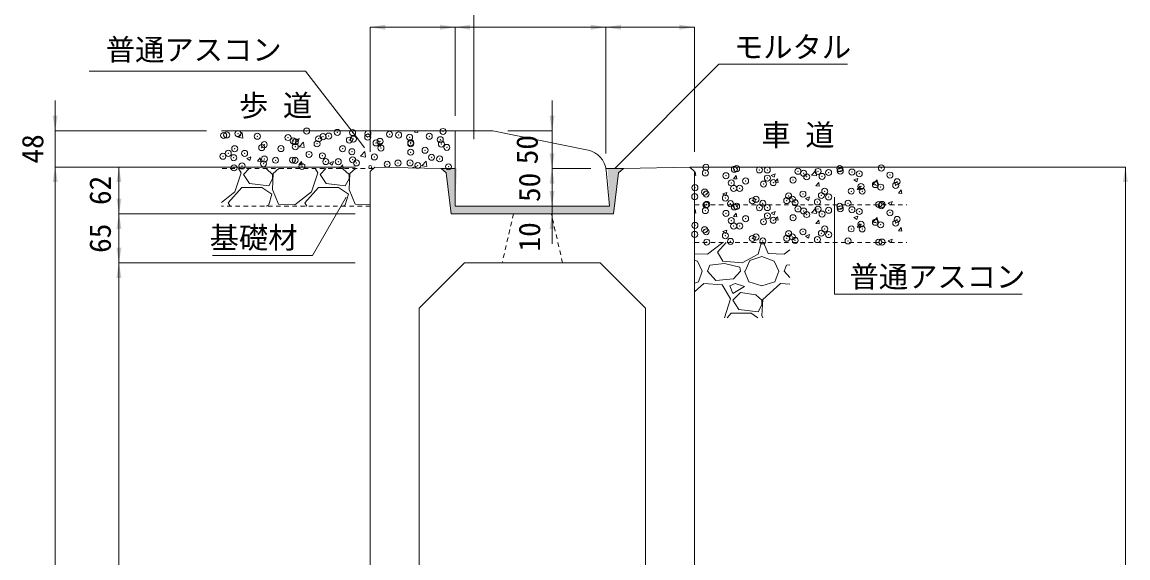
# Model space of a CAD drawing. Units: millimetres at full size; some dimension numbers follow another scale. Extents: x 6872 to 78201, y -34623 to -7860.
# Drawn here: x 13270 to 14736, y -21398 to -20688 of the extents above; entities that cross this region are included whole.
import ezdxf
from ezdxf.enums import TextEntityAlignment as Align

# ---------------------------------------------------------------- set-up
doc = ezdxf.new("R2010")
doc.units = ezdxf.units.MM
doc.header["$LTSCALE"] = 16
doc.header["$PDMODE"] = 32
doc.header["$PDSIZE"] = 8
doc.linetypes.add('USER1', pattern=[0.675, 0.375, -0.3])
for name, color, linetype, lineweight in [('0_2', 7, 'Continuous', 20), ('寸法引出', 7, 'Continuous', 9), ('寸法線', 7, 'Continuous', 9), ('本体', 7, 'USER1', 9), ('補助線', 8, 'Continuous', 13), ('ﾊｯﾁﾝｸﾞ', 7, 'Continuous', 5)]:
    doc.layers.add(name, color=color, linetype=linetype, lineweight=lineweight)
doc.styles.add('ＭＳ ゴシック', font='')
doc.styles.get('ＭＳ ゴシック').set_extended_font_data('MS Gothic')

# ---------------------------------------------------------------- blocks, each defined once
blk = doc.blocks.new('filled_arrow')
at = {"color": 0, "linetype": 'Continuous', "lineweight": -2}
blk.add_solid([(7.5, 1.25), (0, 0), (7.5, -1.25)], dxfattribs=at)

msp = doc.modelspace()

# ---------------------------------------------------------------- hatches: boundary and pattern name
at = {"layer": 'ﾊｯﾁﾝｸﾞ'}
msp.add_hatch(color=8, dxfattribs=at).paths.add_polyline_path([(13843.95, -20931.8), (13846.45, -20881.8), (13825.45, -20881.68), (13832.19, -20887.75), (13838.95, -20941.8), (14053.95, -20941.8), (14060.71, -20887.75), (14067.45, -20881.68), (14046.44, -20881.68), (14048.95, -20931.8)])

# ---------------------------------------------------------------- linework, layer by layer
at = {"layer": '0_2'}
for p, q in [((13534.25, -20831.8), (13843.95, -20831.8)), ((13843.95, -20831.8), (13843.95, -20931.8)), ((13843.95, -20831.8), (13893.95, -20831.8)), ((13893.95, -20831.8), (14020.26, -20857.4)), ((13737.45, -20879.92), (13731.45, -20885.8)), ((13737.45, -20879.92), (13825.45, -20881.68)), ((14155.45, -20879.92), (14067.45, -20881.68)), ((14155.45, -20879.92), (14162.41, -20879.8)), ((14155.45, -20879.92), (14161.45, -20885.8)), ((14162.41, -20879.8), (14442.86, -20879.8)), ((13731.45, -20885.8), (13731.45, -21971.8)), ((13825.45, -20881.68), (13843.95, -20881.68)), ((13832.19, -20887.75), (13825.45, -20881.68)), ((13832.19, -20887.75), (13838.95, -20941.8)), ((14067.45, -20881.68), (14043.88, -20881.8)), ((14044.15, -20883.82), (14048.95, -20931.8)), ((14060.71, -20887.75), (14053.95, -20941.8)), ((14060.71, -20887.75), (14067.45, -20881.68)), ((14161.45, -20885.8), (14161.45, -21971.8)), ((13843.95, -20931.8), (14048.95, -20931.8)), ((14053.95, -20941.8), (13838.95, -20941.8)), ((13796.45, -21066.8), (13856.45, -21006.8)), ((14036.45, -21006.8), (13856.45, -21006.8)), ((14036.45, -21006.8), (14096.45, -21066.8)), ((13796.45, -21066.8), (13796.45, -21836.27)), ((14096.45, -21836.27), (14096.45, -21066.8))]:
    msp.add_line(p, q, dxfattribs=at)
at = {"layer": '0_2', "lineweight": 9}
for p, q in [((14181.45, -20879.8), (14732.84, -20879.8)), ((14732.84, -20879.8), (14732.84, -21981.8))]:
    msp.add_line(p, q, dxfattribs=at)
at = {"layer": '0_2', "linetype": 'USER1'}
for p, q in [((13735.53, -20881.8), (13534.25, -20881.8)), ((13731.45, -20931.8), (13534.25, -20931.8)), ((14161.45, -20929.8), (14442.86, -20929.8)), ((14161.45, -20979.8), (14442.86, -20979.8))]:
    msp.add_line(p, q, dxfattribs=at)
at = {"layer": '0_2'}
msp.add_arc((14014.3, -20886.81), 30, 5.71059, 78.54125, dxfattribs=at)
at = {"layer": '寸法引出'}
for p, q in [((13731.45, -20694.48), (13843.95, -20694.48)), ((13731.45, -20859.8), (13731.45, -20694.48)), ((13843.95, -20694.48), (14043.88, -20694.48)), ((13843.95, -20811.8), (13843.95, -20694.48)), ((13843.95, -20811.8), (13843.95, -20694.48)), ((14043.88, -20694.48), (14161.45, -20694.48)), ((14043.88, -20861.8), (14043.88, -20694.48)), ((14043.88, -20861.8), (14043.88, -20694.48)), ((14161.45, -20859.8), (14161.45, -20694.48)), ((13972.56, -20791.8), (13972.56, -20921.8)), ((13913.95, -20831.8), (13972.56, -20831.8)), ((13972.56, -20841.8), (13972.56, -20951.8)), ((13313.72, -20879.8), (13313.72, -21981.8)), ((13711.45, -20879.8), (13313.72, -20879.8)), ((13398.27, -20879.8), (13398.27, -20941.8)), ((13711.45, -20879.8), (13398.27, -20879.8)), ((14023.88, -20881.8), (13972.56, -20881.8)), ((14023.88, -20881.8), (13972.56, -20881.8)), ((13972.56, -20891.8), (13972.56, -20981.8)), ((14028.95, -20931.8), (13972.56, -20931.8)), ((14028.95, -20931.8), (13972.56, -20931.8)), ((13398.27, -20941.8), (13398.27, -21006.8)), ((13711.45, -20941.8), (13398.27, -20941.8)), ((13711.45, -20941.8), (13398.27, -20941.8)), ((14028.95, -20941.8), (13972.56, -20941.8)), ((13398.27, -21006.8), (13398.27, -21906.8)), ((13711.45, -21006.8), (13398.27, -21006.8)), ((13711.45, -21006.8), (13398.27, -21006.8))]:
    msp.add_line(p, q, dxfattribs=at)
msp.add_lwpolyline([(13724.07, -20854.49), (13714.93, -20842.6), (13645.8, -20752.7), (13358.53, -20752.7)], dxfattribs=at)
at = {"layer": '寸法線'}
for p, q in [((13313.72, -20919.8), (13313.72, -20791.8)), ((13514.25, -20831.8), (13313.72, -20831.8)), ((13711.45, -20879.8), (13313.72, -20879.8))]:
    msp.add_line(p, q, dxfattribs=at)
for points in [[(13868.69, -20843.02), (13868.69, -20614.59), (14479.86, -20614.59)], [(14055.67, -20881.74), (14193.81, -20743.6), (14364.42, -20743.6)], [(13699.6, -20919.8), (13655.06, -20996.95), (13522.37, -20996.95)], [(14347.03, -20919.88), (14347.03, -21048.65), (14596.07, -21048.65)]]:
    msp.add_lwpolyline(points, dxfattribs=at)
at = {"layer": '本体'}
for p, q in [((13921.45, -20941.8), (13906.45, -21006.8)), ((13986.45, -21006.8), (13971.45, -20941.8))]:
    msp.add_line(p, q, dxfattribs=at)
at = {"layer": '補助線'}
msp.add_circle((13731.45, -20879.8), 2, dxfattribs=at)
at = {"layer": 'ﾊｯﾁﾝｸﾞ'}
for p, q in [((13555.71, -20840.34), (13561.65, -20834.15)), ((13562.47, -20841.39), (13561.63, -20834.15)), ((13790.01, -20833.76), (13791.65, -20831.8)), ((13790.01, -20833.76), (13794.56, -20834.16)), ((13794.47, -20834.17), (13794.03, -20831.8)), ((13555.7, -20840.3), (13562.48, -20841.36)), ((13631.92, -20844), (13637.26, -20841.95)), ((13631.92, -20844.01), (13635.71, -20846.57)), ((13635.71, -20846.57), (13637.25, -20841.96)), ((13637.04, -20852.95), (13642.97, -20846.76)), ((13643.79, -20854), (13642.95, -20846.77)), ((13741.43, -20850.1), (13746.77, -20848.05)), ((13741.43, -20850.11), (13745.22, -20852.67)), ((13745.21, -20852.67), (13746.76, -20848.07)), ((13637.02, -20852.92), (13643.8, -20853.97)), ((13718.35, -20865.53), (13725.12, -20866.58)), ((13718.36, -20865.56), (13724.3, -20859.38)), ((13725.12, -20866.62), (13724.28, -20859.38)), ((13567.89, -20868.59), (13571.68, -20871.15)), ((13567.9, -20868.57), (13573.23, -20866.52)), ((13571.68, -20871.15), (13573.23, -20866.54)), ((13581.96, -20871.95), (13585.63, -20867.57)), ((13581.96, -20871.95), (13586.51, -20872.35)), ((13586.42, -20872.36), (13585.54, -20867.59)), ((13636.61, -20876.73), (13640.29, -20872.35)), ((13636.61, -20876.73), (13641.17, -20877.13)), ((13641.08, -20877.14), (13640.2, -20872.37)), ((13677.4, -20874.69), (13681.19, -20877.25)), ((13677.41, -20874.67), (13682.74, -20872.63)), ((13681.19, -20877.25), (13682.73, -20872.64)), ((13691.27, -20881.51), (13694.94, -20877.13)), ((13695.71, -20881.8), (13694.85, -20877.15)), ((13786.91, -20880.79), (13787.09, -20880.91)), ((13786.92, -20880.78), (13792.25, -20878.73)), ((13791.49, -20881), (13792.24, -20878.75)), ((13799.67, -20878.14), (13806.45, -20879.19)), ((13799.69, -20878.17), (13805.62, -20871.99)), ((13806.44, -20879.23), (13805.6, -20871.99)), ((13552.09, -20912.88), (13560.22, -20887.48)), ((13560.22, -20887.48), (13556.75, -20881.8)), ((13570.99, -20881.8), (13563.27, -20889.52)), ((13563.27, -20889.52), (13571.4, -20901.71)), ((13593.75, -20882.4), (13589.72, -20881.8)), ((13601.88, -20889.52), (13593.75, -20882.4)), ((13602.89, -20888.5), (13601.88, -20909.84)), ((13601.88, -20895.61), (13601.88, -20889.52)), ((13610.23, -20881.8), (13602.89, -20888.5)), ((13653.69, -20912.88), (13661.82, -20887.48)), ((13661.82, -20887.48), (13658.35, -20881.8)), ((13672.59, -20881.8), (13664.87, -20889.52)), ((13664.87, -20889.52), (13673, -20901.71)), ((13691.27, -20881.51), (13694.57, -20881.8)), ((13695.35, -20882.4), (13691.32, -20881.8)), ((13703.48, -20889.52), (13695.35, -20882.4)), ((13704.49, -20888.5), (13703.48, -20909.84)), ((13703.48, -20895.61), (13703.48, -20889.52)), ((13711.83, -20881.8), (13704.49, -20888.5)), ((14161.45, -20886.99), (14162.17, -20886.13)), ((14161.45, -20890.77), (14163.06, -20890.91)), ((14163.05, -20890.91), (14162.17, -20886.13)), ((14213.16, -20895.29), (14216.83, -20890.91)), ((14213.16, -20895.29), (14217.71, -20895.69)), ((14217.7, -20895.69), (14216.82, -20890.91)), ((14263.23, -20890.87), (14268.56, -20888.83)), ((14263.23, -20890.88), (14267.02, -20893.43)), ((14267.02, -20893.43), (14268.56, -20888.83)), ((14316.47, -20890.46), (14322.4, -20884.28)), ((14316.47, -20890.46), (14323.24, -20891.51)), ((14323.24, -20891.51), (14322.4, -20884.28)), ((14372.74, -20896.98), (14378.07, -20894.93)), ((14376.53, -20899.54), (14378.07, -20894.93)), ((13542.95, -20927.11), (13561.24, -20906.79)), ((13561.24, -20906.79), (13587.65, -20906.79)), ((13571.4, -20901.71), (13596.8, -20904.76)), ((13587.65, -20906.79), (13600.86, -20915.93)), ((13596.8, -20904.76), (13601.88, -20895.61)), ((13601.88, -20909.84), (13610.01, -20929.14)), ((13644.55, -20927.11), (13662.84, -20906.79)), ((13662.84, -20906.79), (13689.25, -20906.79)), ((13673, -20901.71), (13698.4, -20904.76)), ((13689.25, -20906.79), (13702.46, -20915.93)), ((13698.4, -20904.76), (13703.48, -20895.61)), ((13703.48, -20909.84), (13711.61, -20929.14)), ((14267.81, -20900.07), (14271.49, -20895.69)), ((14267.81, -20900.07), (14272.37, -20900.47)), ((14272.36, -20900.47), (14271.48, -20895.7)), ((14322.47, -20904.85), (14326.14, -20900.48)), ((14322.47, -20904.85), (14327.02, -20905.25)), ((14327.01, -20905.25), (14326.13, -20900.48)), ((14372.74, -20896.98), (14376.53, -20899.54)), ((14377.12, -20909.63), (14380.8, -20905.26)), ((14377.12, -20909.64), (14381.68, -20910.03)), ((14381.67, -20910.03), (14380.79, -20905.26)), ((14397.79, -20903.08), (14403.73, -20896.89)), ((14397.79, -20903.07), (14404.57, -20904.12)), ((14404.57, -20904.13), (14403.73, -20896.89)), ((14431.78, -20914.42), (14435.45, -20910.04)), ((14436.32, -20914.82), (14435.44, -20910.04)), ((13534.25, -20926.67), (13552.09, -20912.88)), ((13600.86, -20915.93), (13596.8, -20930.16)), ((13631.34, -20930.16), (13653.69, -20912.88)), ((13702.46, -20915.93), (13698.4, -20930.16)), ((14199.2, -20915.45), (14204.54, -20913.4)), ((14199.2, -20915.45), (14202.99, -20918.01)), ((14202.99, -20918.01), (14204.54, -20913.41)), ((14308.71, -20921.55), (14314.05, -20919.51)), ((14308.71, -20921.56), (14312.5, -20924.11)), ((14312.5, -20924.11), (14314.05, -20919.51)), ((14431.78, -20914.42), (14436.33, -20914.82)), ((13545.69, -20931.8), (13542.95, -20927.11)), ((13596.8, -20930.16), (13593.66, -20931.8)), ((13610.01, -20929.14), (13631.34, -20930.16)), ((13647.29, -20931.8), (13644.55, -20927.11)), ((13698.4, -20930.16), (13695.26, -20931.8)), ((13711.61, -20929.14), (13731.45, -20930.09)), ((14161.45, -20936.99), (14162.17, -20936.13)), ((14163.05, -20940.91), (14162.17, -20936.13)), ((14263.23, -20940.87), (14268.56, -20938.83)), ((14267.02, -20943.43), (14268.56, -20938.83)), ((14316.47, -20940.46), (14322.4, -20934.28)), ((14323.24, -20941.51), (14322.4, -20934.28)), ((14418.22, -20927.66), (14423.56, -20925.61)), ((14418.22, -20927.66), (14421.39, -20929.8)), ((14422.15, -20929.8), (14423.55, -20925.61)), ((14161.45, -20940.77), (14163.06, -20940.91)), ((14213.16, -20945.29), (14216.83, -20940.91)), ((14213.16, -20945.29), (14217.71, -20945.69)), ((14217.7, -20945.69), (14216.82, -20940.91)), ((14263.23, -20940.88), (14267.02, -20943.43)), ((14267.81, -20950.07), (14271.49, -20945.69)), ((14267.81, -20950.07), (14272.37, -20950.47)), ((14272.36, -20950.47), (14271.48, -20945.69)), ((14316.47, -20940.46), (14323.24, -20941.51)), ((14322.47, -20954.85), (14326.14, -20950.47)), ((14327.01, -20955.25), (14326.13, -20950.48)), ((14372.74, -20946.98), (14378.07, -20944.93)), ((14372.74, -20946.98), (14376.53, -20949.54)), ((14376.53, -20949.54), (14378.07, -20944.93)), ((14397.79, -20953.07), (14403.73, -20946.89)), ((14397.79, -20953.07), (14404.57, -20954.12)), ((14404.57, -20954.13), (14403.73, -20946.89)), ((14199.2, -20965.45), (14204.54, -20963.4)), ((14199.2, -20965.45), (14202.99, -20968.01)), ((14202.99, -20968.01), (14204.54, -20963.41)), ((14322.47, -20954.85), (14327.02, -20955.25)), ((14377.12, -20959.63), (14380.8, -20955.26)), ((14377.12, -20959.63), (14381.68, -20960.03)), ((14381.67, -20960.03), (14380.79, -20955.26)), ((14431.78, -20964.42), (14435.45, -20960.04)), ((14431.78, -20964.42), (14436.33, -20964.81)), ((14436.32, -20964.82), (14435.44, -20960.04)), ((14178.79, -20995.57), (14199.2, -20979.8)), ((14192, -20992.52), (14203.45, -20979.8)), ((14249.91, -20981.34), (14245.85, -20995.57)), ((14247.69, -20979.8), (14249.91, -20981.34)), ((14252.85, -20979.8), (14259.06, -20994.55)), ((14308.71, -20971.55), (14314.05, -20969.51)), ((14308.71, -20971.56), (14312.5, -20974.11)), ((14312.5, -20974.11), (14314.05, -20969.51)), ((14418.22, -20977.66), (14423.56, -20975.61)), ((14418.22, -20977.66), (14421.39, -20979.8)), ((14422.15, -20979.8), (14423.55, -20975.61)), ((14161.45, -20994.74), (14178.79, -20995.57)), ((14199.11, -21004.71), (14192, -20992.52)), ((14245.85, -20995.57), (14224.51, -21006.74)), ((14259.06, -20994.55), (14280.39, -20995.57)), ((14280.39, -20995.57), (14287.9, -20989.77)), ((14161.45, -21003.16), (14165.59, -21004.71)), ((14165.59, -21004.71), (14171.68, -21017.92)), ((14178.79, -21017.92), (14181.84, -21009.79)), ((14201.15, -21007.76), (14181.84, -21009.79)), ((14224.51, -21006.74), (14199.11, -21004.71)), ((14221.47, -21012.84), (14201.15, -21007.76)), ((14228.58, -21017.92), (14234.67, -21003.69)), ((14234.67, -21003.69), (14250.93, -20998.61)), ((14250.93, -20998.61), (14267.19, -21004.71)), ((14267.19, -21004.71), (14273.28, -21017.92)), ((14280.39, -21017.92), (14283.44, -21009.79)), ((14287.9, -21009.32), (14283.44, -21009.79)), ((14166.6, -21032.14), (14171.68, -21017.92)), ((14189.97, -21030.11), (14178.79, -21017.92)), ((14222.48, -21017.92), (14213.34, -21028.08)), ((14222.48, -21017.92), (14221.47, -21012.84)), ((14227.56, -21017.92), (14233.66, -21032.14)), ((14268.2, -21032.14), (14273.28, -21017.92)), ((14287.9, -21026.11), (14280.39, -21017.92)), ((14161.45, -21033.66), (14166.6, -21032.14)), ((14173.71, -21034.17), (14161.45, -21045.37)), ((14198.1, -21036.21), (14173.71, -21034.17)), ((14213.34, -21028.08), (14189.97, -21030.11)), ((14209.27, -21054.49), (14198.1, -21036.21)), ((14215.37, -21034.17), (14208.26, -21037.22)), ((14208.26, -21037.22), (14212.32, -21047.38)), ((14212.32, -21047.38), (14227.56, -21038.24)), ((14227.56, -21038.24), (14215.37, -21034.17)), ((14233.66, -21032.14), (14250.93, -21037.22)), ((14250.93, -21037.22), (14268.2, -21032.14)), ((14275.31, -21034.17), (14251.95, -21055.51)), ((14287.9, -21035.22), (14275.31, -21034.17)), ((14201.17, -21079.81), (14209.27, -21054.49)), ((14222.48, -21046.37), (14212.32, -21056.53)), ((14212.32, -21056.53), (14220.45, -21068.72)), ((14242.8, -21049.41), (14222.48, -21046.37)), ((14250.93, -21056.53), (14242.8, -21049.41)), ((14251.95, -21055.51), (14250.93, -21076.85)), ((14250.93, -21062.62), (14250.93, -21056.53)), ((14220.45, -21068.72), (14245.85, -21071.77)), ((14245.85, -21071.77), (14250.93, -21062.62)), ((14204.88, -21079.81), (14210.29, -21073.8)), ((14210.29, -21073.8), (14236.71, -21073.8)), ((14236.71, -21073.8), (14245.39, -21079.81)), ((14250.93, -21076.85), (14252.18, -21079.81))]:
    msp.add_line(p, q, dxfattribs=at)
for p in [(13537.03, -20837.98), (13541.07, -20837.28), (13556.1, -20835.46), (13581.75, -20839), (13622.42, -20840.72), (13647.04, -20832.2), (13668.92, -20839.59), (13676.48, -20838.81), (13687.71, -20833.92), (13708.05, -20834.23), (13728.17, -20840.23), (13728.39, -20835.64), (13757.03, -20836.43), (13769.07, -20837.36), (13783.62, -20840.29), (13809.74, -20839.08), (13828.06, -20832.66), (13587.6, -20854.07), (13590.86, -20850.18), (13613.04, -20855.38), (13629.35, -20845.31), (13632.04, -20846.44), (13632.11, -20852.87), (13660.97, -20849.07), (13663.1, -20842.44), (13703.78, -20844.16), (13709.1, -20842.74), (13739.18, -20847.91), (13744.46, -20845.87), (13745.61, -20854.72), (13785.13, -20847.59), (13785.19, -20849), (13824.31, -20843.64), (13825.81, -20849.31), (13833.05, -20853.83), (13536.06, -20865.52), (13543.17, -20861.69), (13550.52, -20867.5), (13551.73, -20855.55), (13564.91, -20861.72), (13591.2, -20869.22), (13650.3, -20863.17), (13668, -20864.96), (13694.74, -20855.54), (13707.12, -20859.59), (13736.99, -20866.48), (13785.11, -20860.14), (13804.19, -20857.63), (13812.72, -20866.95), (13823.39, -20869), (13550.81, -20880.92), (13561.42, -20878.42), (13589.93, -20875.55), (13605.86, -20870.8), (13628.42, -20870.67), (13631.88, -20870.94), (13640.93, -20879.13), (13672.55, -20872.65), (13689.05, -20872.79), (13708.13, -20870.28), (13713.23, -20874.37), (13753.91, -20876.09), (13768.28, -20874.58), (13784.26, -20874.37), (13794.58, -20877.81), (13835.26, -20879.53), (14176.57, -20880.25), (14214.36, -20882.79), (14217.25, -20881.96), (14247.6, -20883.73), (14257.92, -20883.68), (14354.18, -20881.9), (14409.33, -20881.12), (14175.87, -20887.66), (14203.16, -20891.35), (14229.26, -20898.34), (14258.12, -20894.54), (14292.13, -20897.07), (14298.6, -20885.4), (14306.24, -20888.21), (14310.3, -20892.83), (14325.32, -20885.7), (14330.62, -20892.2), (14339.28, -20887.12), (14354.74, -20885.2), (14370.2, -20886.48), (14379.96, -20888.84), (14420.63, -20890.56), (14430.19, -20899.3), (14162.06, -20907.19), (14174.94, -20913.03), (14210.18, -20900.85), (14213.43, -20908.15), (14221.42, -20908.09), (14253.01, -20902.44), (14265.86, -20900.46), (14334.13, -20911.95), (14369.27, -20911.85), (14382.25, -20905.62), (14383.84, -20911.87), (14401.33, -20903.1), (14408.4, -20906.48), (14428.28, -20904.24), (14161.73, -20919.18), (14176.98, -20915.71), (14202.41, -20920.9), (14209.21, -20928.4), (14238.07, -20924.6), (14243.09, -20922.62), (14252.08, -20927.81), (14283.76, -20924.34), (14286.2, -20918.26), (14291.21, -20922.44), (14294.96, -20927.12), (14305.27, -20915.75), (14324.44, -20926.06), (14329.7, -20917.56), (14339.4, -20919.5), (14365.12, -20927.78), (14175.87, -20937.66), (14176.57, -20930.25), (14177.8, -20929.42), (14203.16, -20941.35), (14214.36, -20932.79), (14217.25, -20931.96), (14247.6, -20933.73), (14257.92, -20933.68), (14298.6, -20935.4), (14306.24, -20938.21), (14310.3, -20942.83), (14325.32, -20935.7), (14330.62, -20942.2), (14339.28, -20937.12), (14354.18, -20931.9), (14354.74, -20935.2), (14370.2, -20936.48), (14379.96, -20938.84), (14405.79, -20929.5), (14409.33, -20931.12), (14410.14, -20929.36), (14420.63, -20940.56), (14162.06, -20957.19), (14210.18, -20950.85), (14221.42, -20958.09), (14229.26, -20948.34), (14253.01, -20952.44), (14258.12, -20944.54), (14265.86, -20950.46), (14292.13, -20947.07), (14382.25, -20955.62), (14401.33, -20953.1), (14408.4, -20956.48), (14428.28, -20954.24), (14430.19, -20949.3), (14161.73, -20969.18), (14174.94, -20963.03), (14176.98, -20965.71), (14202.41, -20970.9), (14213.43, -20958.15), (14243.09, -20972.62), (14286.2, -20968.26), (14291.21, -20972.44), (14305.27, -20965.75), (14329.7, -20967.56), (14334.13, -20961.95), (14339.4, -20969.5), (14369.27, -20961.85), (14383.84, -20961.87), (14177.8, -20979.42), (14209.21, -20978.4), (14238.07, -20974.6), (14252.08, -20977.81), (14283.76, -20974.34), (14294.96, -20977.12), (14324.44, -20976.06), (14365.12, -20977.78), (14405.79, -20979.5), (14410.14, -20979.36)]:
    msp.add_point(p, dxfattribs=at)

# ---------------------------------------------------------------- block references
at = {"layer": '0_2', "lineweight": 9, "xscale": 2.67, "yscale": 2.67, "rotation": 270}
msp.add_blockref('filled_arrow', (14732.84, -20879.8), dxfattribs=at)
at = {"layer": '寸法引出', "xscale": 2.67, "yscale": 2.67}
for p in [(13731.45, -20694.48), (13843.95, -20694.48), (14043.88, -20694.48)]:
    msp.add_blockref('filled_arrow', p, dxfattribs=at)
at = {"layer": '寸法引出'}
for p, xscale, yscale, rotation in [((13843.95, -20694.48), 2.67, 2.67, 180), ((14043.88, -20694.48), 2.67, 2.67, 180), ((14161.45, -20694.48), 2.67, 2.67, 180), ((13972.56, -20831.8), 2.67, 2.67, 90), ((13724.07, -20854.49), 0.1, 0.1, 127.6), ((13972.56, -20881.8), 2.67, 2.67, 90), ((13313.72, -20879.8), 2.67, 2.67, 270), ((13398.27, -20879.8), 2.67, 2.67, 270), ((13972.56, -20881.8), 2.67, 2.67, 270), ((13398.27, -20941.8), 2.67, 2.67, 90), ((13972.56, -20931.8), 2.67, 2.67, 90), ((13398.27, -20941.8), 2.67, 2.67, 270), ((13972.56, -20941.8), 2.67, 2.67, 270), ((13398.27, -21006.8), 2.67, 2.67, 90), ((13398.27, -21006.8), 2.67, 2.67, 270)]:
    msp.add_blockref('filled_arrow', p, dxfattribs=dict(at, xscale=xscale, yscale=yscale, rotation=rotation))
at = {"layer": '寸法線'}
for p, xscale, yscale, rotation in [((13313.72, -20831.8), 2.67, 2.67, 90), ((13868.69, -20843.02), 0.133, 0.133, 90), ((13313.72, -20879.8), 2.67, 2.67, 270), ((14055.67, -20881.74), 0.133, 0.133, 45), ((13699.6, -20919.8), 0.133, 0.133, 240), ((14347.03, -20919.88), 0.133, 0.133, 270)]:
    msp.add_blockref('filled_arrow', p, dxfattribs=dict(at, xscale=xscale, yscale=yscale, rotation=rotation))

# ---------------------------------------------------------------- texts
at = {"layer": '0_2', "style": 'ＭＳ ゴシック'}
msp.add_text('普通アスコン', height=28.48, dxfattribs=at).set_placement((13497.37, -20724.26), align=Align.MIDDLE_CENTER)
for s, p in [('歩 道', (13557.48, -20820.98)), ('車 道', (14250.29, -20860.14))]:
    msp.add_text(s, height=28.48, dxfattribs=at).set_placement(p, align=Align.BOTTOM_LEFT)
at = {"layer": '寸法引出', "style": 'ＭＳ ゴシック'}
for s, p in [('50', (13939.38, -20856.8)), ('62', (13373.27, -20910.8)), ('50', (13942.56, -20906.8)), ('65', (13373.27, -20974.3)), ('10', (13942.56, -20972.42))]:
    msp.add_text(s, height=28.48, rotation=90, dxfattribs=at).set_placement(p, align=Align.MIDDLE_CENTER)
at = {"layer": '寸法線', "style": 'ＭＳ ゴシック'}
for s, p in [('モルタル', (14213.81, -20706.53)), ('普通アスコン', (14367.03, -21010.97))]:
    msp.add_text(s, height=28.48, dxfattribs=at).set_placement(p, align=Align.TOP_LEFT)
msp.add_text('48', height=28.48, rotation=90, dxfattribs=at).set_placement((13283.72, -20855.8), align=Align.MIDDLE_CENTER)
msp.add_text('基礎材', height=28.48, dxfattribs=at).set_placement((13635.06, -20959.28), align=Align.TOP_RIGHT)

doc.saveas('drawing.dxf')
